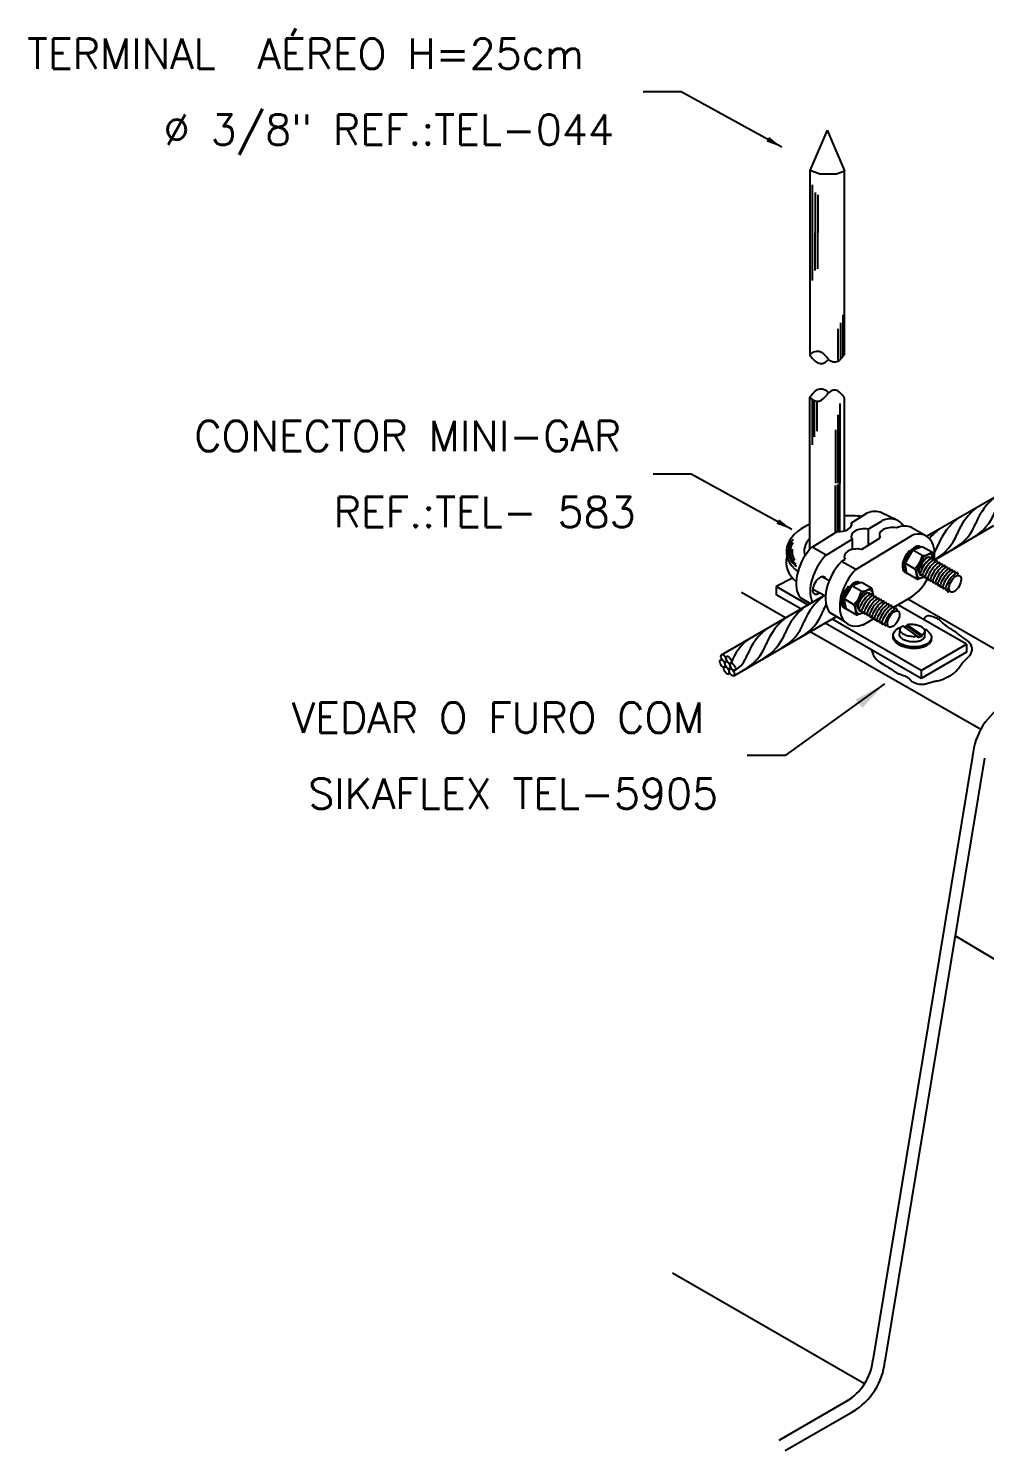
# Model space of a CAD drawing. Header units: millimetres. Extents: x -5823.8 to -5806.5, y -4625.7 to -4611.8.
# Drawn here: x -5823.8 to -5817.5, y -4624.78 to -4615.41 of the extents above; entities that cross this region are included whole.
import ezdxf

# ---------------------------------------------------------------- set-up
doc = ezdxf.new("R2010")
doc.units = ezdxf.units.MM
doc.header["$LTSCALE"] = 10
doc.layers.add('Termotécnica', color=7, linetype='Continuous')
doc.styles.add('r80', font='romans.shx')

msp = doc.modelspace()

# ---------------------------------------------------------------- linework, layer by layer
at = {"layer": 'Termotécnica', "color": 2}
for p, q in [((-5819.4981, -4615.8271), (-5819.7481, -4615.8271)), ((-5818.8361, -4616.1918), (-5819.4981, -4615.8271)), ((-5818.5361, -4616.0793), (-5818.6511, -4616.3465)), ((-5818.5361, -4616.0793), (-5818.4219, -4616.348)), ((-5818.6511, -4616.3465), (-5818.6507, -4617.5614)), ((-5818.59, -4616.3688), (-5818.6511, -4616.3465)), ((-5818.6507, -4616.3466), (-5818.6507, -4616.3455)), ((-5818.59, -4616.3688), (-5818.4755, -4616.3688)), ((-5818.4755, -4616.3688), (-5818.4219, -4616.348)), ((-5818.4218, -4617.5564), (-5818.4219, -4616.348)), ((-5817.8825, -4618.7549), (-5816.0483, -4617.6975)), ((-5818.6507, -4618.8406), (-5818.6507, -4617.8396)), ((-5818.4218, -4618.7182), (-5818.4218, -4617.8441)), ((-5819.4322, -4618.3447), (-5819.6822, -4618.3447)), ((-5818.7702, -4618.7094), (-5819.4322, -4618.3447)), ((-5817.8285, -4618.9096), (-5817.4387, -4618.6846)), ((-5818.0238, -4618.9326), (-5817.9735, -4618.8453)), ((-5817.9966, -4618.8514), (-5817.9884, -4618.8562)), ((-5817.9887, -4618.8527), (-5817.9804, -4618.8575)), ((-5817.9887, -4618.8527), (-5817.9825, -4618.8614)), ((-5817.9884, -4618.8562), (-5817.9835, -4618.8631)), ((-5817.9104, -4618.8235), (-5817.9735, -4618.8453)), ((-5817.9115, -4618.8813), (-5817.9735, -4618.8453)), ((-5817.8441, -4618.8617), (-5817.9104, -4618.8235)), ((-5818.0112, -4618.998), (-5818.0238, -4618.9326)), ((-5817.9622, -4618.9681), (-5818.0238, -4618.9326)), ((-5817.8607, -4618.8931), (-5817.8625, -4618.9067)), ((-5817.8607, -4618.8931), (-5817.8625, -4618.9067)), ((-5817.844, -4618.9013), (-5817.8459, -4618.9162)), ((-5817.8315, -4618.9091), (-5817.8393, -4618.8686)), ((-5817.8274, -4618.9109), (-5817.8293, -4618.9258)), ((-5817.8108, -4618.9205), (-5817.8126, -4618.934)), ((-5817.7929, -4618.9305), (-5817.7947, -4618.9441)), ((-5817.7768, -4618.9402), (-5817.7786, -4618.9537)), ((-5817.7602, -4618.9498), (-5817.762, -4618.9634)), ((-5818.7646, -4619.0296), (-5818.8736, -4619.0863)), ((-5818.5231, -4619.0472), (-5818.573, -4619.0209)), ((-5817.9449, -4619.0363), (-5818.0112, -4618.998)), ((-5817.892, -4619.0217), (-5817.9366, -4619.0371)), ((-5817.9311, -4618.9996), (-5817.9239, -4618.9955)), ((-5817.9311, -4618.9996), (-5817.9239, -4618.9955)), ((-5817.9223, -4619.0136), (-5817.9074, -4619.0051)), ((-5817.9057, -4619.0231), (-5817.8908, -4619.0147)), ((-5817.8891, -4619.0327), (-5817.8742, -4619.0243)), ((-5817.8712, -4619.0428), (-5817.8563, -4619.0343)), ((-5817.8551, -4619.0524), (-5817.8402, -4619.044)), ((-5817.7436, -4618.9595), (-5817.7454, -4618.973)), ((-5817.7274, -4618.9689), (-5817.7291, -4618.9825)), ((-5817.711, -4618.9784), (-5817.7128, -4618.9919)), ((-5817.6944, -4618.9876), (-5817.6962, -4619.0011)), ((-5817.6758, -4618.9964), (-5817.678, -4619.0139)), ((-5819.2326, -4619.5344), (-5818.5567, -4619.1441)), ((-5818.6651, -4619.2067), (-5818.8736, -4619.0863)), ((-5818.8736, -4619.0863), (-5818.8736, -4619.1396)), ((-5818.7112, -4619.2333), (-5818.8736, -4619.1396)), ((-5818.5476, -4619.1489), (-5818.6322, -4619.1043)), ((-5818.4249, -4619.1674), (-5818.3745, -4619.0801)), ((-5818.3977, -4619.0862), (-5818.3894, -4619.0911)), ((-5818.3897, -4619.0875), (-5818.3815, -4619.0923)), ((-5818.3897, -4619.0875), (-5818.3835, -4619.0962)), ((-5818.3894, -4619.0911), (-5818.3846, -4619.0979)), ((-5818.3115, -4619.0583), (-5818.3745, -4619.0801)), ((-5818.3125, -4619.1161), (-5818.3745, -4619.0801)), ((-5818.2452, -4619.0966), (-5818.3115, -4619.0583)), ((-5818.2618, -4619.1279), (-5818.2635, -4619.1415)), ((-5818.245, -4619.1361), (-5818.247, -4619.1511)), ((-5818.2325, -4619.1439), (-5818.2403, -4619.1034)), ((-5818.2284, -4619.1457), (-5818.2304, -4619.1606)), ((-5817.8385, -4619.0621), (-5817.8236, -4619.0536)), ((-5817.8219, -4619.0717), (-5817.807, -4619.0633)), ((-5817.8057, -4619.0812), (-5817.7907, -4619.0727)), ((-5817.7893, -4619.0906), (-5817.7744, -4619.0822)), ((-5817.7727, -4619.0998), (-5817.7578, -4619.0914)), ((-5817.7554, -4619.109), (-5817.7405, -4619.1005)), ((-5817.7408, -4619.122), (-5817.7305, -4619.1148)), ((-5818.4123, -4619.2329), (-5818.4249, -4619.1674)), ((-5818.3632, -4619.203), (-5818.4249, -4619.1674)), ((-5818.346, -4619.2711), (-5818.4123, -4619.2329)), ((-5818.3321, -4619.2344), (-5818.325, -4619.2303)), ((-5818.2118, -4619.1553), (-5818.2136, -4619.1688)), ((-5818.1939, -4619.1654), (-5818.1957, -4619.1789)), ((-5818.1779, -4619.175), (-5818.1796, -4619.1885)), ((-5818.1612, -4619.1846), (-5818.163, -4619.1982)), ((-5818.1446, -4619.1943), (-5818.1464, -4619.2078)), ((-5818.1284, -4619.2038), (-5818.1301, -4619.2173)), ((-5818.112, -4619.2132), (-5818.1138, -4619.2267)), ((-5818.0954, -4619.2224), (-5818.0972, -4619.2359)), ((-5818.0773, -4619.2321), (-5818.0791, -4619.2456)), ((-5817.62, -4619.4655), (-5818.071, -4619.2052)), ((-5819.1521, -4619.6738), (-5818.4762, -4619.2834)), ((-5817.9184, -4619.6911), (-5818.5503, -4619.3262)), ((-5817.9184, -4619.6378), (-5818.5042, -4619.2996)), ((-5818.293, -4619.2565), (-5818.3376, -4619.2719)), ((-5818.3233, -4619.2484), (-5818.3084, -4619.2399)), ((-5818.3067, -4619.258), (-5818.2918, -4619.2495)), ((-5818.2901, -4619.2675), (-5818.2752, -4619.2591)), ((-5818.2722, -4619.2776), (-5818.2573, -4619.2691)), ((-5818.2562, -4619.2872), (-5818.2412, -4619.2788)), ((-5818.2395, -4619.2969), (-5818.2246, -4619.2884)), ((-5818.2229, -4619.3065), (-5818.208, -4619.2981)), ((-5818.2067, -4619.316), (-5818.1918, -4619.3075)), ((-5818.1903, -4619.3254), (-5818.1754, -4619.317)), ((-5818.1737, -4619.3347), (-5818.1588, -4619.3262)), ((-5818.1556, -4619.3443), (-5818.1407, -4619.3359)), ((-5818.0596, -4619.4027), (-5818.0567, -4619.368)), ((-5817.9391, -4619.4137), (-5818.0382, -4619.345)), ((-5818.0126, -4619.3458), (-5818.0283, -4619.3519)), ((-5817.9135, -4619.4145), (-5818.0126, -4619.3458)), ((-5817.9127, -4619.4045), (-5818.0118, -4619.3358)), ((-5817.9405, -4619.4131), (-5817.9411, -4619.4203)), ((-5817.9391, -4619.4137), (-5817.9399, -4619.4238)), ((-5817.9135, -4619.4145), (-5817.9399, -4619.4238)), ((-5817.9127, -4619.4045), (-5817.9135, -4619.4145)), ((-5817.8942, -4619.3815), (-5817.897, -4619.4161)), ((-5817.9184, -4619.6378), (-5817.62, -4619.4655)), ((-5817.62, -4619.5188), (-5817.9184, -4619.6911)), ((-5817.8924, -4619.4806), (-5817.8775, -4619.4721)), ((-5817.62, -4619.4655), (-5817.62, -4619.5188)), ((-5817.9184, -4619.6378), (-5817.9184, -4619.6911)), ((-5818.16, -4619.7262), (-5818.8132, -4620.1991)), ((-5818.8132, -4620.1991), (-5819.0632, -4620.1991))]:
    msp.add_line(p, q, dxfattribs=at)
at = {"layer": 'Termotécnica', "color": 1}
for p, q in [((-5818.6332, -4616.7553), (-5818.6332, -4616.4395)), ((-5818.6151, -4616.4908), (-5818.6151, -4616.7563)), ((-5818.5974, -4616.5061), (-5818.5974, -4616.7563)), ((-5818.6332, -4617.0711), (-5818.6332, -4616.7553)), ((-5818.6151, -4617.0054), (-5818.6151, -4616.7563)), ((-5818.5974, -4616.9944), (-5818.5974, -4616.7563)), ((-5818.4493, -4617.35), (-5818.4493, -4617.583)), ((-5818.4348, -4617.2968), (-5818.4348, -4617.5676)), ((-5818.4649, -4617.5945), (-5818.4649, -4617.3876)), ((-5818.6344, -4618.1522), (-5818.6344, -4617.8531)), ((-5818.6202, -4618.0989), (-5818.6202, -4617.8609)), ((-5818.6059, -4617.8645), (-5818.6059, -4618.0616)), ((-5818.4536, -4617.881), (-5818.4536, -4618.406)), ((-5818.4675, -4617.9542), (-5818.4675, -4618.406)), ((-5818.4821, -4618.0527), (-5818.4821, -4618.406)), ((-5818.4821, -4618.731), (-5818.4821, -4618.4199)), ((-5818.4675, -4618.7239), (-5818.4675, -4618.4128)), ((-5818.4536, -4618.7238), (-5818.4536, -4618.406))]:
    msp.add_line(p, q, dxfattribs=at)
at = {"layer": 'Termotécnica', "color": 3}
for p, q in [((-5818.3777, -4618.6654), (-5818.275, -4618.6027)), ((-5818.3777, -4618.6654), (-5818.3777, -4618.6832)), ((-5818.2662, -4618.7082), (-5818.1746, -4618.6522)), ((-5818.0833, -4618.6461), (-5818.1789, -4618.6004)), ((-5818.6364, -4618.8253), (-5818.4704, -4618.7239)), ((-5818.3492, -4618.9745), (-5817.9792, -4618.7485)), ((-5818.3114, -4618.8407), (-5818.187, -4618.7646)), ((-5818.2662, -4618.708), (-5818.2662, -4618.813)), ((-5817.892, -4618.7493), (-5817.9835, -4618.6967)), ((-5818.5446, -4618.8783), (-5818.6364, -4618.8253)), ((-5818.5446, -4618.8783), (-5818.3727, -4618.7733)), ((-5818.3727, -4618.7733), (-5818.3727, -4618.8425)), ((-5818.4424, -4618.9207), (-5818.4186, -4618.9061)), ((-5818.3492, -4618.9745), (-5818.4424, -4618.9207)), ((-5817.8285, -4618.9248), (-5817.8289, -4618.9225)), ((-5818.8109, -4619.2909), (-5819.1002, -4619.1255)), ((-5818.6493, -4619.1977), (-5818.7125, -4619.1611)), ((-5818.2295, -4619.1596), (-5818.2299, -4619.1573)), ((-5818.0986, -4619.2208), (-5817.9764, -4619.1515)), ((-5816.9688, -4619.7661), (-5818.0052, -4619.1678)), ((-5818.4241, -4619.3131), (-5818.5178, -4619.2597)), ((-5818.3004, -4619.3369), (-5818.2255, -4619.2937)), ((-5817.5252, -4620.0261), (-5818.6492, -4619.3834)), ((-5817.5796, -4620.2021), (-5818.2368, -4624.18)), ((-5817.5007, -4620.2151), (-5818.1571, -4624.1875)), ((-5815.5405, -4622.6668), (-5817.6942, -4621.3863)), ((-5818.2906, -4624.3365), (-5819.5551, -4623.6064)), ((-5818.8527, -4624.7062), (-5818.4102, -4624.4507)), ((-5818.8127, -4624.7755), (-5818.3702, -4624.52))]:
    msp.add_line(p, q, dxfattribs=at)
at = {"layer": 'Termotécnica', "color": 2}
for points in [[(-5818.6507, -4617.5614), (-5818.6412, -4617.5519), (-5818.6245, -4617.541), (-5818.6079, -4617.5359), (-5818.5914, -4617.5366), (-5818.5749, -4617.5432), (-5818.5586, -4617.5556), (-5818.5423, -4617.5738)], [(-5818.6507, -4617.5614), (-5818.6338, -4617.584), (-5818.6171, -4617.6008), (-5818.6004, -4617.6117), (-5818.5838, -4617.6168), (-5818.5673, -4617.616), (-5818.5508, -4617.6095), (-5818.5345, -4617.5971), (-5818.528, -4617.5898)], [(-5818.4218, -4617.5564), (-5818.4373, -4617.5771), (-5818.4526, -4617.5926), (-5818.4678, -4617.6027), (-5818.4829, -4617.6075), (-5818.4979, -4617.607), (-5818.5128, -4617.6013), (-5818.5276, -4617.5902), (-5818.5423, -4617.5738)], [(-5818.6507, -4617.8391), (-5818.6338, -4617.8165), (-5818.6171, -4617.7998), (-5818.6004, -4617.7888), (-5818.5838, -4617.7837), (-5818.5673, -4617.7845), (-5818.5508, -4617.791), (-5818.5345, -4617.8034), (-5818.528, -4617.8107)], [(-5818.6507, -4617.8391), (-5818.6412, -4617.8486), (-5818.6245, -4617.8595), (-5818.6079, -4617.8646), (-5818.5914, -4617.8639), (-5818.5749, -4617.8573), (-5818.5586, -4617.8449), (-5818.5423, -4617.8267)], [(-5818.4218, -4617.8441), (-5818.4373, -4617.8234), (-5818.4526, -4617.808), (-5818.4678, -4617.7978), (-5818.4829, -4617.793), (-5818.4979, -4617.7935), (-5818.5128, -4617.7993), (-5818.5276, -4617.8103), (-5818.5423, -4617.8267)]]:
    msp.add_lwpolyline(points, dxfattribs=at)
at = {"layer": 'Termotécnica', "color": 1, "ltscale": 5}
msp.add_lwpolyline([(-5818.2456, -4619.5022), (-5818.2392, -4619.5224), (-5818.2311, -4619.5396), (-5818.2217, -4619.5541), (-5818.2113, -4619.5663), (-5818.2003, -4619.5765), (-5818.189, -4619.5851), (-5818.1777, -4619.5925), (-5818.1668, -4619.599), (-5818.1566, -4619.605), (-5818.1471, -4619.6105), (-5818.1384, -4619.6156), (-5818.1303, -4619.6203), (-5818.1228, -4619.6247), (-5818.116, -4619.6288), (-5818.1098, -4619.6326), (-5818.1042, -4619.6363), (-5818.0991, -4619.6398), (-5818.0943, -4619.6431), (-5818.0898, -4619.6463), (-5818.0853, -4619.6494), (-5818.0807, -4619.6524), (-5818.0757, -4619.6553), (-5818.0702, -4619.6582), (-5818.0641, -4619.6609), (-5818.0572, -4619.6636), (-5818.0497, -4619.6663), (-5818.0419, -4619.669), (-5818.0341, -4619.6717), (-5818.0264, -4619.6744), (-5818.0191, -4619.6772), (-5818.0126, -4619.6801), (-5818.0069, -4619.6831), (-5818.0025, -4619.6862), (-5817.9989, -4619.6894), (-5817.9959, -4619.6927), (-5817.9931, -4619.6961), (-5817.9903, -4619.6996), (-5817.9872, -4619.7031), (-5817.9834, -4619.7067), (-5817.9786, -4619.7102), (-5817.9727, -4619.7138), (-5817.9656, -4619.7172), (-5817.9578, -4619.7205), (-5817.9492, -4619.7233), (-5817.9403, -4619.7258), (-5817.9311, -4619.7277), (-5817.922, -4619.7289), (-5817.9131, -4619.7293), (-5817.9046, -4619.7289), (-5817.8964, -4619.7277), (-5817.8886, -4619.726), (-5817.881, -4619.7239), (-5817.8736, -4619.7215), (-5817.8663, -4619.719), (-5817.859, -4619.7166), (-5817.8517, -4619.7145), (-5817.8443, -4619.7126), (-5817.8368, -4619.7111), (-5817.8293, -4619.7098), (-5817.8218, -4619.7086), (-5817.8144, -4619.7074), (-5817.807, -4619.7061), (-5817.7997, -4619.7047), (-5817.7926, -4619.703), (-5817.7856, -4619.7009), (-5817.7788, -4619.6985), (-5817.7722, -4619.6958), (-5817.7656, -4619.6929), (-5817.7591, -4619.6899), (-5817.7527, -4619.6866), (-5817.7463, -4619.6833), (-5817.7399, -4619.68), (-5817.7335, -4619.6766), (-5817.7271, -4619.6732), (-5817.7207, -4619.6695), (-5817.7143, -4619.6657), (-5817.708, -4619.6615), (-5817.7018, -4619.6569), (-5817.6957, -4619.6518), (-5817.6898, -4619.6461), (-5817.684, -4619.6398), (-5817.6783, -4619.633), (-5817.6728, -4619.6259), (-5817.6674, -4619.6186), (-5817.6622, -4619.6113), (-5817.6571, -4619.6041), (-5817.6521, -4619.5973), (-5817.6472, -4619.5909), (-5817.6424, -4619.5851), (-5817.6377, -4619.5798), (-5817.6331, -4619.575), (-5817.6285, -4619.5705), (-5817.624, -4619.5662), (-5817.6196, -4619.562), (-5817.6152, -4619.5578), (-5817.6107, -4619.5536), (-5817.6063, -4619.5492), (-5817.602, -4619.5446), (-5817.5979, -4619.5398), (-5817.5941, -4619.5347), (-5817.5907, -4619.5294), (-5817.5877, -4619.5239), (-5817.5853, -4619.518), (-5817.5836, -4619.5119), (-5817.5826, -4619.5054), (-5817.5823, -4619.4987), (-5817.5828, -4619.4919), (-5817.5841, -4619.4851), (-5817.586, -4619.4783), (-5817.5887, -4619.4717), (-5817.5921, -4619.4653), (-5817.5962, -4619.4592), (-5817.6009, -4619.4535), (-5817.6062, -4619.4482), (-5817.612, -4619.4432), (-5817.618, -4619.4384), (-5817.6243, -4619.4339), (-5817.6307, -4619.4294), (-5817.637, -4619.4251), (-5817.6432, -4619.4208), (-5817.6492, -4619.4165), (-5817.655, -4619.4121), (-5817.6608, -4619.4077), (-5817.6666, -4619.4032), (-5817.6726, -4619.3987), (-5817.6787, -4619.394), (-5817.6853, -4619.3892), (-5817.6923, -4619.3844), (-5817.6998, -4619.3794), (-5817.7077, -4619.3743), (-5817.7158, -4619.3691), (-5817.724, -4619.3639), (-5817.7321, -4619.3587), (-5817.74, -4619.3536), (-5817.7475, -4619.3485), (-5817.7545, -4619.3435), (-5817.7608, -4619.3386), (-5817.7664, -4619.3339), (-5817.7716, -4619.3293), (-5817.7764, -4619.3249), (-5817.7808, -4619.3207), (-5817.7851, -4619.3167), (-5817.7893, -4619.3129), (-5817.7934, -4619.3093), (-5817.7977, -4619.3059), (-5817.8022, -4619.3028), (-5817.807, -4619.2997), (-5817.8121, -4619.2968), (-5817.8178, -4619.294), (-5817.824, -4619.2911), (-5817.831, -4619.2883), (-5817.8387, -4619.2853), (-5817.8472, -4619.2824), (-5817.8562, -4619.2798), (-5817.8654, -4619.2782), (-5817.8743, -4619.2782), (-5817.8826, -4619.2801), (-5817.8899, -4619.2847), (-5817.8959, -4619.2924), (-5817.9001, -4619.3038)], dxfattribs=at)
at = {"layer": 'Termotécnica', "color": 2}
for points in [[(-5817.8516, -4619.4349, -0.163967), (-5817.8615, -4619.4578, -0.105865), (-5817.8923, -4619.4802, -0.069333), (-5817.9317, -4619.4914, -0.055541), (-5817.9828, -4619.4929, -0.055541), (-5818.0328, -4619.4831, -0.069333), (-5818.0698, -4619.4655, -0.105865), (-5818.0966, -4619.4384, -0.163967), (-5818.1026, -4619.4141, -0.163967)], [(-5817.9011, -4619.3632, -0.16143), (-5817.8567, -4619.3994, -0.163967), (-5817.8506, -4619.4237, -0.163967), (-5817.8606, -4619.4466, -0.105865), (-5817.8914, -4619.469, -0.069333), (-5817.9308, -4619.4802, -0.055541), (-5817.9818, -4619.4817, -0.055541), (-5818.0319, -4619.4718, -0.069333), (-5818.0689, -4619.4543, -0.105865), (-5818.0957, -4619.4272, -0.163967), (-5818.1017, -4619.4029, -0.163967)], [(-5818.1017, -4619.4029, -0.163967), (-5818.0918, -4619.38, -0.134419), (-5818.0513, -4619.354)], [(-5817.897, -4619.4161, -0.174705), (-5817.9031, -4619.4295, -0.104203), (-5817.9232, -4619.4429, -0.064948), (-5817.9485, -4619.4494, -0.051099), (-5817.9817, -4619.45, -0.051099), (-5818.0143, -4619.444, -0.064948), (-5818.0382, -4619.4334, -0.104203), (-5818.0558, -4619.4169, -0.174705), (-5818.0596, -4619.4027, -0.174705)], [(-5817.9391, -4619.4137, -0.016409), (-5817.9457, -4619.4147, -0.051099), (-5817.9788, -4619.4154, -0.051099), (-5818.0114, -4619.4093, -0.064948), (-5818.0353, -4619.3987, -0.104203), (-5818.0529, -4619.3822, -0.492299), (-5818.0382, -4619.345, -0.174705)], [(-5818.0118, -4619.3358, -0.016409), (-5818.0052, -4619.3348, -0.051099), (-5817.9721, -4619.3341, -0.051099), (-5817.9395, -4619.3402, -0.064948), (-5817.9156, -4619.3508, -0.104203), (-5817.898, -4619.3673, -0.174705), (-5817.8942, -4619.3815, -0.174705), (-5817.9003, -4619.3948, -0.06738), (-5817.9127, -4619.4045, -0.064948)]]:
    msp.add_lwpolyline(points, format="xyb", dxfattribs=at)
at = {"layer": 'Termotécnica', "color": 1, "ltscale": 5}
for centre, radius, start, end in [((-5817.2972, -4618.8897), 0.4127, 127.46481, 158.56121), ((-5817.1728, -4618.8181), 0.4127, 127.46481, 158.56121), ((-5817.4215, -4618.9614), 0.4127, 127.46481, 158.56121), ((-5817.8614, -4618.5508), 0.326, 299.03153, 339.06778), ((-5817.7371, -4618.4791), 0.326, 299.03153, 339.06778), ((-5817.5459, -4619.0331), 0.4127, 127.46481, 140.45787), ((-5817.9858, -4618.6224), 0.326, 299.03153, 339.06778), ((-5818.1101, -4618.6941), 0.326, 299.03153, 339.06778), ((-5818.3057, -4619.4717), 0.4127, 127.46481, 158.56121), ((-5818.43, -4619.5434), 0.4127, 127.46481, 158.56121), ((-5818.1813, -4619.4), 0.4127, 151.48279, 158.56121), ((-5818.5543, -4619.6151), 0.4127, 127.46481, 158.56121), ((-5818.9943, -4619.2044), 0.326, 299.03153, 339.06778), ((-5818.8699, -4619.1327), 0.326, 299.03153, 339.06778), ((-5818.6787, -4619.6868), 0.4127, 127.46481, 158.56121), ((-5819.1186, -4619.2761), 0.326, 299.03153, 339.06778), ((-5818.8545, -4619.6985), 0.3334, 125.59929, 161.14408), ((-5819.2429, -4619.3478), 0.326, 299.03153, 339.06778), ((-5819.2423, -4619.476), 0.1892, 300.9373, 341.53457)]:
    msp.add_arc(centre, radius, start, end, dxfattribs=at)
at = {"layer": 'Termotécnica', "color": 1}
for centre, radius, start, end in [((-5818.6779, -4618.8553), 0.1148, 136.53512, 237.75499), ((-5818.6719, -4618.8565), 0.109, 147.68727, 229.42866), ((-5818.6736, -4618.8545), 0.0951, 170.42145, 217.65103)]:
    msp.add_arc(centre, radius, start, end, dxfattribs=at)
at = {"layer": 'Termotécnica', "color": 2}
for centre, radius, start, end in [((-5817.9034, -4618.8035), 0.0778, 263.81075, 314.50098), ((-5817.8492, -4618.8705), 0.0101, 10.88457, 60), ((-5818.045, -4618.8622), 0.1345, 307.99693, 352.0248), ((-5818.0253, -4619.0142), 0.0781, 345.58178, 36.10648), ((-5817.9399, -4619.0276), 0.0101, 240, 289.11647), ((-5818.446, -4619.097), 0.1345, 307.99693, 352.0248), ((-5818.3045, -4619.0383), 0.0778, 263.81075, 314.50098), ((-5818.2502, -4619.1053), 0.0101, 10.88457, 60), ((-5818.4263, -4619.249), 0.0781, 345.58178, 36.10648), ((-5818.3409, -4619.2624), 0.0101, 240, 289.11647)]:
    msp.add_arc(centre, radius, start, end, dxfattribs=at)
at = {"layer": 'Termotécnica', "color": 3}
for centre, radius, start, end in [((-5817.1332, -4620.2436), 0.4484, 120.00716, 174.68624), ((-5818.5853, -4624.1476), 0.35, 300.00235, 354.68807), ((-5818.5853, -4624.1476), 0.43, 300.00235, 354.68807)]:
    msp.add_arc(centre, radius, start, end, dxfattribs=at)
at = {"layer": 'Termotécnica', "color": 2}
for centre, major_axis, ratio, start_param, end_param in [((-5818.4022, -4618.8492), (-0.4038, -0.0097), 0.564918, 5.364935, 6.891096), ((-5818.4004, -4618.848), (0.4042, 0.0098), 0.564445, 1.332797, 1.609291), ((-5818.3904, -4618.8456), (0.2977, 0.0072), 0.564445, 2.623453, 3.336274), ((-5817.9784, -4618.9069), (-0.0481, -0.0826), 0.499695, -1.988379, 0.104156), ((-5817.9702, -4618.9117), (-0.0481, -0.0826), 0.499695, 4.294745, 6.435996), ((-5817.9752, -4618.9088), (-0.0502, -0.0862), 0.440757, 3.023327, 4.28105), ((-5817.9669, -4618.9136), (-0.0502, -0.0862), 0.440757, 3.185665, 4.034466), ((-5818.4037, -4618.9216), (0.4042, 0.0098), 0.564445, 2.959952, 3.711341), ((-5817.8909, -4618.9511), (-0.0438, -0.0758), 0.500279, -3.871922, 0.848217), ((-5817.8909, -4618.9511), (-0.0329, -0.0569), 0.500279, 2.861531, 6.228609), ((-5818.3762, -4619.1436), (-0.0502, -0.0862), 0.440757, 3.023327, 4.28105), ((-5818.3795, -4619.1417), (-0.0481, -0.0826), 0.499695, -1.988379, 0.104156), ((-5818.3712, -4619.1465), (-0.0481, -0.0826), 0.499695, 4.294745, 6.435996), ((-5818.368, -4619.1484), (-0.0502, -0.0862), 0.440757, 3.185665, 4.034466), ((-5818.2919, -4619.1859), (-0.0438, -0.0758), 0.500279, -3.871922, 0.848217), ((-5818.2919, -4619.1859), (-0.0329, -0.0569), 0.500279, 2.861531, 6.228609)]:
    msp.add_ellipse(centre, major_axis=major_axis, ratio=ratio, start_param=start_param, end_param=end_param, dxfattribs=at)
at = {"layer": 'Termotécnica', "color": 3}
for centre, major_axis, ratio, start_param, end_param in [((-5818.4619, -4618.6746), (-0.0857, 0), 0.577432, 1.471972, 3.327416), ((-5818.2941, -4618.8169), (0.123, 0.2126), 0.605501, 0.050793, 0.654032), ((-5818.1921, -4618.8651), (0.123, 0.2126), 0.605501, 5.951176, 6.947318), ((-5818.2925, -4618.7551), (-0.0862, 0), 0.574214, 4.402587, 6.65805), ((-5818.1067, -4618.7465), (-0.0862, 0), 0.574214, 4.402587, 6.65805), ((-5818.0988, -4618.9132), (0.123, 0.2126), 0.605501, 0.050793, 0.654032), ((-5818.0073, -4618.9658), (0.123, 0.2126), 0.605501, 5.312086, 6.887493), ((-5818.5651, -4618.9732), (0.1216, 0.2107), 0.605501, 1.180363, 2.787882), ((-5818.3386, -4618.8877), (-0.0862, 0), 0.574214, 4.392401, 6.664633), ((-5818.4725, -4619.026), (0.1216, 0.2107), 0.605501, 1.18345, 2.728763), ((-5818.3715, -4619.0697), (0.1216, 0.2107), 0.605501, 1.176199, 2.925575), ((-5818.5892, -4619.0783), (-0.0329, -0.0569), 0.500279, 2.679526, 7.156957), ((-5818.2783, -4619.1235), (0.1216, 0.2107), 0.605501, 1.175884, 3.777677), ((-5818.0078, -4618.9658), (0.123, 0.2126), 0.605501, 4.057273, 4.750279), ((-5818.5664, -4618.9711), (0.1216, 0.2107), 0.605501, 2.795541, 2.925575)]:
    msp.add_ellipse(centre, major_axis=major_axis, ratio=ratio, start_param=start_param, end_param=end_param, dxfattribs=at)
at = {"layer": 'Termotécnica', "color": 1}
for centre, major_axis, ratio, start_param, end_param in [((-5817.8997, -4618.9474), (-0.0392, -0.0566), 0.279135, 3.653434, 5.169979), ((-5817.8997, -4618.9474), (-0.0392, -0.0566), 0.279135, 3.653434, 5.169979), ((-5817.883, -4618.9576), (-0.0393, -0.0565), 0.281547, 3.158868, 6.283185), ((-5817.8664, -4618.9666), (-0.0393, -0.0565), 0.281547, 3.158868, 6.283185), ((-5817.8498, -4618.9762), (-0.0393, -0.0565), 0.281547, 3.158868, 6.283185), ((-5817.8319, -4618.9862), (-0.0393, -0.0565), 0.281547, 3.158868, 6.283185), ((-5817.8158, -4618.9959), (-0.0393, -0.0565), 0.281547, 3.158868, 6.283185), ((-5817.7992, -4619.0055), (-0.0393, -0.0565), 0.281547, 3.158868, 6.283185), ((-5817.7826, -4619.0152), (-0.0393, -0.0565), 0.281547, 3.158868, 6.283185), ((-5817.7663, -4619.0246), (-0.0393, -0.0565), 0.281547, 3.158868, 6.283185), ((-5817.75, -4619.0341), (-0.0393, -0.0565), 0.281547, 3.158868, 6.283185), ((-5817.7334, -4619.0433), (-0.0393, -0.0565), 0.281547, 3.158868, 6.283185), ((-5817.7152, -4619.053), (-0.0393, -0.0565), 0.281547, 3.158868, 6.283185), ((-5818.3007, -4619.1822), (-0.0392, -0.0566), 0.279135, 3.653434, 5.169979), ((-5818.284, -4619.1924), (-0.0393, -0.0565), 0.281547, 3.158868, 6.283185), ((-5818.2674, -4619.2014), (-0.0393, -0.0565), 0.281547, 3.158868, 6.283185), ((-5817.703, -4619.0678), (0.0379, 0.0547), 0.279135, 1.992205, 3.141593), ((-5818.2508, -4619.211), (-0.0393, -0.0565), 0.281547, 3.158868, 6.283185), ((-5818.2329, -4619.2211), (-0.0393, -0.0565), 0.281547, 3.158868, 6.283185), ((-5818.2168, -4619.2307), (-0.0393, -0.0565), 0.281547, 3.158868, 6.283185), ((-5818.2002, -4619.2403), (-0.0393, -0.0565), 0.281547, 3.158868, 6.283185), ((-5818.1836, -4619.25), (-0.0393, -0.0565), 0.281547, 3.158868, 6.283185), ((-5818.1674, -4619.2595), (-0.0393, -0.0565), 0.281547, 3.158868, 6.283185), ((-5818.151, -4619.2689), (-0.0393, -0.0565), 0.281547, 3.158868, 6.283185), ((-5818.1344, -4619.2781), (-0.0393, -0.0565), 0.281547, 3.158868, 6.283185), ((-5818.1163, -4619.2878), (-0.0393, -0.0565), 0.281547, 3.158868, 6.283185)]:
    msp.add_ellipse(centre, major_axis=major_axis, ratio=ratio, start_param=start_param, end_param=end_param, dxfattribs=at)
at = {"layer": 'Termotécnica', "color": 2}
for centre, major_axis, ratio in [((-5817.6946, -4619.0679), (-0.0304, -0.0526), 0.500279), ((-5818.1002, -4619.2995), (-0.0304, -0.0526), 0.500279), ((-5819.2262, -4619.5923), (-0.0135, 0.0233), 0.509483), ((-5819.2191, -4619.5577), (-0.0135, 0.0233), 0.509483), ((-5819.1996, -4619.6385), (-0.0135, 0.0233), 0.509483), ((-5819.1925, -4619.6039), (-0.0135, 0.0233), 0.509483), ((-5819.186, -4619.5678), (-0.0135, 0.0233), 0.509483), ((-5819.159, -4619.6144), (-0.0135, 0.0233), 0.509483), ((-5819.1656, -4619.6505), (-0.0135, 0.0233), 0.509483)]:
    msp.add_ellipse(centre, major_axis=major_axis, ratio=ratio, dxfattribs=at)
for points in [[(-5818.9197, -4616.1249), (-5818.9369, -4616.1556), (-5818.8361, -4616.1918)], [(-5818.8539, -4618.6424), (-5818.871, -4618.6731), (-5818.7702, -4618.7094)], [(-5818.3045, -4619.8852), (-5818.3482, -4619.8297), (-5818.16, -4619.7262)]]:
    msp.add_solid(points, dxfattribs=at)

# ---------------------------------------------------------------- texts
at = {"layer": 'Termotécnica', "color": 2, "style": 'r80'}
for s, p in [('TERMINAL  AÉREO H=25cm', (-5823.8064, -4615.6771)), ('%%C 3/8" REF.:TEL-044', (-5822.9071, -4616.177)), ('CONECTOR MINI-GAR', (-5822.7051, -4618.1946)), ('REF.:TEL- 583', (-5821.7873, -4618.6951)), ('VEDAR O FURO COM ', (-5822.0633, -4620.0492)), ('SIKAFLEX TEL-5905', (-5821.955, -4620.5491))]:
    msp.add_text(s, height=0.2, dxfattribs=at).set_placement(p)

doc.saveas('drawing.dxf')
